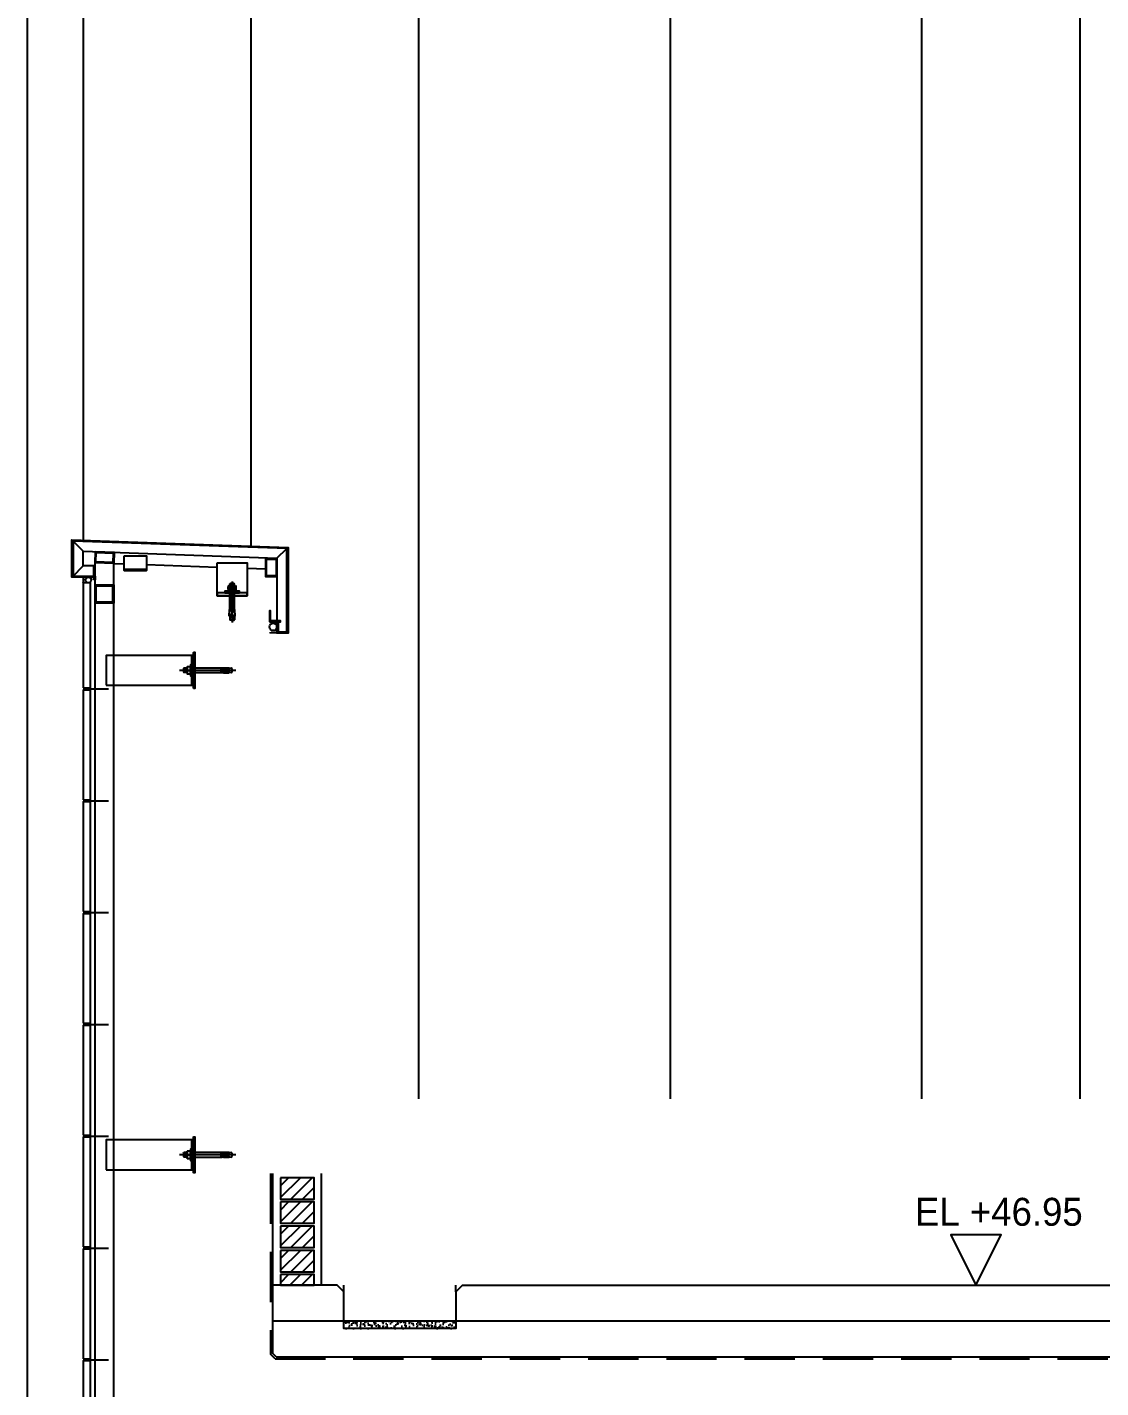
# Model space of a CAD drawing. Header units: millimetres. Extents: x 17311 to 801382, y -242618 to -104888.
# Drawn here: x 73445 to 76326, y -148663 to -145012 of the extents above; entities that cross this region are included whole.
import ezdxf

# ---------------------------------------------------------------- set-up
doc = ezdxf.new("R2010")
doc.units = ezdxf.units.MM
doc.header["$LTSCALE"] = 250
doc.linetypes.add('HID', pattern=[2.8, 1.8, -1])
for name, color, linetype in [('A-ELE-5', 5, 'Continuous'), ('A-ELE-7', 7, 'Continuous'), ('A-ELE-8', 8, 'Continuous'), ('A-ETC-8', 8, 'Continuous'), ('A-FIN', 6, 'Continuous'), ('A-FIN-8', 8, 'Continuous'), ('A-FIN-9', 7, 'Continuous'), ('A-HAT', 252, 'Continuous'), ('A-HAT-9', 9, 'Continuous'), ('A-HAT-WIREMESH', 9, 'g_mesh'), ('A-WALL', 3, 'Continuous'), ('A-WP', 1, 'HID')]:
    doc.layers.add(name, color=color, linetype=linetype)
doc.layers.add('NOPLOT', color=191, linetype='Continuous', plot=False)
doc.styles.add('Gdim', font='')
doc.styles.get('Gdim').set_extended_font_data('Dotum')
doc.linetypes.add('g_mesh', pattern='A,10,-0.8,["X",Gdim,S=0.6,R=0,X=-0.15,Y=-0.3],-0.8', length=11.6)

# ---------------------------------------------------------------- blocks, each defined once
blk = doc.blocks.new('A$C17189e19')
at = {"layer": 'A-HAT-9'}
h = blk.add_hatch(dxfattribs=at)
h.set_pattern_fill('AR-SAND', color=256, scale=0.3)
h.set_pattern_definition([(37.5, (-113396.389, 321843.363), (-0.4800094, 14.6823971), [0, -11.5824, 0, -12.954, 0, -12.3825]), (7.5, (-113396.389, 321843.363), (13.4856985, 21.504753), [0, -6.2484, 0, -10.4394, 0, -4.0005]), (327.5, (-113405.761, 321843.363), (23.7297711, 0.04311554), [0, -3.81, 0, -13.716, 0, -17.907]), (317.5, (-113405.761, 321843.363), (22.9066936, 6.6878797), [0, -1.905, 0, -8.9916, 0, -10.287])])
h.paths.add_polyline_path([(0, -96), (300, -96), (300, -116), (0, -116)])
at = {"layer": 'A-FIN'}
for points in [[(-18, 0), (0, -18), (0, -116), (300, -116), (300, -18), (318, 0)], [(0, -96), (300, -96)]]:
    blk.add_lwpolyline(points, dxfattribs=at)
at = {"layer": 'NOPLOT'}
for p, q in [((0, -18), (0, 0)), ((300, -18), (300, 0))]:
    blk.add_line(p, q, dxfattribs=at)
blk = doc.blocks.new('A$Cae507117')
at = {"layer": 'A-ETC-8'}
for points in [[(-50, 0), (-50, -50), (0, -50), (0, 0)], [(-46.8, -3.2), (-46.8, -46.8), (-3.2, -46.8), (-3.2, -3.2)]]:
    blk.add_lwpolyline(points, close=True, dxfattribs=at)
blk = doc.blocks.new('너트 M12')
for p, q in [((-9, 0), (9, 0)), ((-9.5, -9), (-9.5, -0.5)), ((9, -9.5), (-9, -9.5)), ((0, -8.3), (0, -1.2)), ((9.5, -0.5), (9.5, -9))]:
    blk.add_line(p, q)
for centre, start, end in [((-9, -0.5), 90, 180), ((-9, -9), 180, 270), ((9, -0.5), 0, 90), ((9, -9), 270, 0)]:
    blk.add_arc(centre, 0.5, start, end)
at = {"extrusion": (0, 0, -1)}
for centre, major_axis, ratio, start_param, end_param in [((-4.8, -0.9), (-4.75, 0.31), 0.185359, -0.024388, 3.141593), ((4.8, -0.9), (4.75, 0.31), 0.185108, 3.141593, 6.30754), ((-4.8, -8.6), (4.75, 0.31), 0.187111, 0, 3.166211), ((4.8, -8.6), (-4.75, 0.31), 0.185991, 3.117121, 6.283185)]:
    blk.add_ellipse(centre, major_axis=major_axis, ratio=ratio, start_param=start_param, end_param=end_param, dxfattribs=at)
blk = doc.blocks.new('A$C7f127ad8')
at = {"layer": 'A-ETC-8'}
for p, q in [((109.9, -160.2), (-41, -160.2)), ((-31, -155.7), (-29.5, -154.2)), ((-20.8, -155.7), (-31, -155.7)), ((-31, -155.7), (-31, -164.7)), ((-21, -164.7), (-31, -164.7)), ((-31, -164.7), (-29.5, -166.2)), ((-21, -154.2), (-29.5, -154.2)), ((-29.5, -154.2), (-29.5, -166.2)), ((-21, -166.2), (-29.5, -166.2)), ((-9.5, -154.2), (0, -154.2)), ((0, -166.2), (-9.5, -166.2)), ((69.9, -154.2), (0, -154.2)), ((0, -166.2), (69.9, -166.2)), ((69.9, -154.2), (69.9, -166.2)), ((72.9, -154.2), (69.9, -154.2)), ((69.9, -166.2), (72.9, -166.2)), ((72.9, -154.2), (72.9, -166.2)), ((86.9, -155.7), (72.9, -155.7)), ((86.9, -164.7), (72.9, -164.7)), ((73.4, -166.5), (73.4, -154)), ((76.4, -154), (73.4, -154)), ((76.4, -166.5), (73.4, -166.5)), ((91.4, -154), (76.4, -154)), ((76.4, -166.5), (91.4, -166.5)), ((77.4, -158.2), (77.4, -162.2)), ((81.4, -158.2), (81.4, -158.7)), ((81.4, -161.7), (81.4, -162.2)), ((81.9, -159.2), (88.5, -159.2)), ((81.9, -161.2), (88.5, -161.2)), ((97.9, -154.2), (86.9, -155.7)), ((86.9, -164.7), (97.9, -166.2)), ((92, -157.5), (90.2, -158.7)), ((92, -162.9), (90.2, -161.7)), ((92.4, -156.7), (92.4, -155)), ((92.4, -165.5), (92.4, -163.7)), ((98.4, -154.2), (97.9, -154.2)), ((97.9, -166.2), (98.4, -166.2)), ((99.9, -164.7), (99.9, -155.7))]:
    blk.add_line(p, q, dxfattribs=at)
for points in [[(-238.5, -200.2), (-3.5, -200.2), (-3.5, -120.2), (-238.5, -120.2)], [(-9.5, -175.2), (-9.5, -145.2), (-11.5, -145.2), (-11.5, -175.2)], [(-3.5, -120.2), (-9.5, -120.2), (-9.5, -200.2), (-3.5, -200.2)]]:
    blk.add_lwpolyline(points, close=True, dxfattribs=at)
blk.add_lwpolyline([(-3.5, -207.7), (-3.5, -112.7, -0.414214), (-2.5, -111.7), (0, -111.7), (0, -208.7), (-2.5, -208.7, -0.414214)], format="xyb", close=True, dxfattribs=at)
for centre, radius, start, end in [((79.4, -158.2), 2, 90, 180), ((79.4, -162.2), 2, 180, 270), ((79.4, -158.2), 2, 0, 90), ((79.4, -162.2), 2, 270, 0), ((81.9, -158.7), 0.5, 180, 270), ((81.9, -161.7), 0.5, 90, 180), ((88.5, -156.2), 3, 270, 303.6901), ((88.5, -164.2), 3, 56.3099, 90), ((91.4, -155), 1, 0, 90), ((91.4, -165.5), 1, 270, 0), ((91.4, -156.7), 1, 303.6901, 0), ((91.4, -163.7), 1, 0, 56.3099), ((98.4, -155.7), 1.5, 0, 90), ((98.4, -164.7), 1.5, 270, 0)]:
    blk.add_arc(centre, radius, start, end, dxfattribs=at)
at = {"layer": 'A-ETC-8', "xscale": -1, "rotation": 270}
blk.add_blockref('너트 M12', (-11.5, -160.2), dxfattribs=at)
blk = doc.blocks.new('M12-STUD ANCHOR')
at = {"layer": 'A-ETC-8'}
for p, q in [((17.8, 33.7), (17.8, 40.7)), ((28.7, 42.2), (19.2, 42.2)), ((22.7, 48), (23.9, 49.2)), ((34.7, 48), (22.7, 48)), ((22.7, -20.8), (22.7, 48)), ((23.3, 33.7), (23.3, 40.7)), ((33.5, 49.2), (23.9, 49.2)), ((23.9, -20.8), (23.9, 49.2)), ((28.7, 54.2), (28.7, -55.8)), ((28.7, 42.2), (38.2, 42.2)), ((33.5, 49.2), (34.7, 48)), ((33.5, -20.8), (33.5, 49.2)), ((34.2, 33.7), (34.2, 40.7)), ((34.7, -20.8), (34.7, 48)), ((39.7, 33.7), (39.7, 40.7)), ((28.2, 30.2), (18, 31.2)), ((18, 28.2), (18, 31.2)), ((18, 31.2), (29.2, 31.2)), ((28.2, 27.2), (18, 28.2)), ((28.7, 32.2), (19.2, 32.2)), ((28.2, 27.2), (28.2, 30.2)), ((39.5, 28.2), (28.2, 28.2)), ((28.7, 32.2), (38.2, 32.2)), ((29.2, 29.2), (29.2, 32.2)), ((39.5, 31.2), (29.2, 32.2)), ((39.5, 28.2), (29.2, 29.2)), ((39.5, 28.2), (39.5, 31.2)), ((20.5, -38.8), (21.7, -20.8)), ((21.7, -20.8), (24.3, -20.8)), ((22.7, -18.4), (34.7, -18.4)), ((28.7, -20.8), (24.8, -20.8)), ((25.8, -32.3), (32, -26.1)), ((26.2, -32.6), (32.3, -26.5)), ((31.1, -35.9), (27.5, -35.9)), ((31.1, -36.4), (27.5, -36.4)), ((35.7, -20.8), (28.7, -20.8)), ((36.9, -38.8), (35.7, -20.8)), ((28.7, -38.8), (20.5, -38.8)), ((22.7, -38.8), (22.7, -48.4)), ((22.7, -41.2), (34.7, -41.2)), ((22.7, -42.4), (34.7, -42.4)), ((22.7, -48.4), (28.7, -48.4)), ((28.7, -50.8), (22.7, -48.4)), ((31.1, -38.8), (28.7, -38.8)), ((28.7, -50.8), (34.7, -48.4)), ((34.7, -48.4), (28.7, -48.4)), ((32.3, -38.8), (36.9, -38.8)), ((34.7, -38.8), (34.7, -48.4))]:
    blk.add_line(p, q, dxfattribs=at)
for centre, radius, start, end in [((19.2, 40.7), 1.47, 90, 180), ((21.8, 40.7), 1.47, 360, 90), ((24.7, 40.7), 1.47, 90, 180), ((32.8, 40.7), 1.47, 360, 90), ((35.7, 40.7), 1.47, 90, 180), ((38.2, 40.7), 1.47, 360, 90), ((19.2, 33.7), 1.47, 180, 270), ((21.8, 33.7), 1.47, 270, 360), ((24.7, 33.7), 1.47, 180, 270), ((32.8, 33.7), 1.47, 270, 360), ((35.7, 33.7), 1.47, 180, 270), ((38.2, 33.7), 1.47, 270, 360), ((27.7, -21.9), 3.6, 161.9622, 315), ((27.7, -21.9), 3.12, 159.0667, 315), ((27.5, -34), 2.4, 135, 270), ((27.5, -34), 1.92, 135, 270), ((31.1, -25.3), 1.68, 315, 135), ((31.1, -25.3), 1.2, 315, 135), ((31.1, -37.6), 1.68, 314.4153, 90), ((31.1, -37.6), 1.2, 270, 90)]:
    blk.add_arc(centre, radius, start, end, dxfattribs=at)
blk = doc.blocks.new('A$C7453124a')
at = {"layer": 'A-ETC-8'}
for points in [[(-40, 88.4), (40, 88.4), (40, 0), (-40, 0)], [(-40, 8), (-40, 0), (40, 0), (40, 8)], [(-20, 8), (20, 8), (20, 12), (-20, 12)]]:
    blk.add_lwpolyline(points, close=True, dxfattribs=at)
blk.add_blockref('M12-STUD ANCHOR', (-28.7, -16.2), dxfattribs=at)
blk = doc.blocks.new('A$C1732944b')
at = {"layer": 'A-ETC-8'}
for p, q in [((-550, -10.1), (-577, 16.9)), ((-30, -29.1), (-3, -3)), ((-577, -77), (-550, -50)), ((-467.9, -43.1), (-440, -44.1)), ((-380, -46.3), (-190, -53.3)), ((-110, -56.2), (-60, -58))]:
    blk.add_line(p, q, dxfattribs=at)
for points in [[(-550, -10.1), (-30, -29.1), (-30, -197)], [(-521, -77), (-521, -50), (-550, -50), (-550, -10.1)]]:
    blk.add_lwpolyline(points, dxfattribs=at)
for points in [[(-516.8, -11.3), (-466.8, -13.1), (-467.9, -43.1), (-517.9, -41.3)], [(-514.6, -13.7), (-469.2, -15.3), (-470.1, -40.7), (-515.5, -39)], [(-440, -22.5), (-380, -22.5), (-380, -62.5), (-440, -62.5)], [(-30, -29.1), (-30, -79.1), (-60, -79.1), (-60, -29.1)], [(-32.3, -31.4), (-32.3, -76.8), (-57.7, -76.8), (-57.7, -31.4)], [(-440, -62.5), (-380, -62.5), (-380, -59.5), (-440, -59.5)], [(-50, -200), (-20, -200), (-20, -197), (-47, -197), (-47, -170), (-50, -170)]]:
    blk.add_lwpolyline(points, close=True, dxfattribs=at)
blk.add_arc((-40, -293.7), 64.5, 81.0843, 98.9157, dxfattribs=at)
blk.add_ellipse((-40, -213.5), major_axis=(0, 10), ratio=0.999542, dxfattribs=at)
at = {"layer": 'A-FIN-9'}
blk.add_lwpolyline([(-521, -87.2), (-521, -80), (-580, -80), (-580, 20), (0, 0), (0, -230), (-30, -230), (-30, -203), (-42, -203), (-42, -200), (-27, -200), (-27, -227), (-3, -227), (-3, -2.9), (-577, 16.9), (-577, -77), (-518, -77), (-518, -87.2)], close=True, dxfattribs=at)
at = {"layer": 'A-ETC-8'}
blk.add_blockref('A$C7453124a', (-150, -130), dxfattribs=at)
blk = doc.blocks.new('A$C229340cb')
at = {"layer": 'A-FIN'}
blk.add_lwpolyline([(-67.9, 3), (-47.9, 3), (-47.9, 297), (-67.9, 297)], close=True, dxfattribs=at)
at = {"layer": 'NOPLOT'}
for p, q in [((-67.9, 300), (0, 300)), ((-67.9, 0), (0, 0))]:
    blk.add_line(p, q, dxfattribs=at)
blk = doc.blocks.new('A$C632c858f')
at = {"layer": 'A-ETC-8'}
blk.add_arc((-2.8, 0), 24, 341.8248, 18.1752, dxfattribs=at)
blk.add_ellipse((34, 0), major_axis=(7.59, 0), ratio=0.987937, dxfattribs=at)
blk = doc.blocks.new('A$C1b60ea68')
at = {"layer": 'A-ELE-5', "color": 251}
blk.add_line((-85250, 47150), (-85250, -600), dxfattribs=at)
at = {"layer": 'A-ELE-7', "color": 251}
for p, q in [((-84650, 47150), (-84650, 8832)), ((-83525, 47150), (-83525, 7350)), ((-82425, 47150), (-82425, 7350))]:
    blk.add_line(p, q, dxfattribs=at)
at = {"layer": 'A-ELE-8', "color": 251}
for p, q in [((-85100, 47150), (-85100, 8850)), ((-84200, 47150), (-84200, 7350)), ((-82850, 47150), (-82850, 7350))]:
    blk.add_line(p, q, dxfattribs=at)

msp = doc.modelspace()

# ---------------------------------------------------------------- hatches: boundary and pattern name
at = {"layer": 'A-HAT', "lineweight": -3}
h = msp.add_hatch(dxfattribs=at)
h.set_pattern_fill('ANSI31', color=256, scale=7, style=0)
h.set_pattern_definition([(45, (-8960.723, -145778.01), (-15.715448, 15.715448), [])])
h.paths.add_polyline_path([(74215.3, -148099.6), (74125.3, -148099.6), (74125.3, -148156.6), (74215.3, -148156.6)])
h = msp.add_hatch(dxfattribs=at)
h.set_pattern_fill('ANSI31', color=256, scale=7, style=0)
h.set_pattern_definition([(45, (-8960.723, -145843.01), (-15.715448, 15.715448), [])])
h.paths.add_polyline_path([(74215.3, -148164.6), (74125.3, -148164.6), (74125.3, -148221.6), (74215.3, -148221.6)])
h = msp.add_hatch(dxfattribs=at)
h.set_pattern_fill('ANSI31', color=256, scale=7, style=0)
h.set_pattern_definition([(45, (-8960.723, -145908.01), (-15.715448, 15.715448), [])])
h.paths.add_polyline_path([(74215.3, -148229.6), (74125.3, -148229.6), (74125.3, -148286.6), (74215.3, -148286.6)])
h = msp.add_hatch(dxfattribs=at)
h.set_pattern_fill('ANSI31', color=256, scale=7, style=0)
h.set_pattern_definition([(45, (-8960.723, -145973.01), (-15.715448, 15.715448), [])])
h.paths.add_polyline_path([(74215.3, -148294.6), (74125.3, -148294.6), (74125.3, -148351.6), (74215.3, -148351.6)])
h = msp.add_hatch(dxfattribs=at)
h.set_pattern_fill('ANSI31', color=256, scale=7, style=0)
h.set_pattern_definition([(45, (-8960.723, -146038.01), (-15.715448, 15.715448), [])])
h.paths.add_polyline_path([(74125.3, -148388.1), (74215.3, -148388.1), (74215.3, -148359.6), (74125.3, -148359.6)])

# ---------------------------------------------------------------- linework, layer by layer
at = {"layer": 'A-ETC-8'}
for p, q in [((73627.3, -152108.1), (73627.3, -146449.4)), ((73677.3, -152108.1), (73677.3, -146451.2))]:
    msp.add_line(p, q, dxfattribs=at)
at = {"layer": 'A-FIN'}
for p, q in [((74235.3, -148388.1), (74235.3, -148088.1)), ((74277.3, -148388.1), (74103.3, -148388.1)), ((74613.3, -148388.1), (77287.3, -148388.1))]:
    msp.add_line(p, q, dxfattribs=at)
at = {"layer": 'A-FIN', "elevation": 0}
msp.add_lwpolyline([(73595.3, -146785.1), (73615.3, -146785.1), (73615.3, -146503.1), (73595.3, -146503.1)], close=True, dxfattribs=at)
at = {"layer": 'A-FIN-8'}
for p, q in [((74103.3, -148088.1), (74103.3, -148569.9)), ((74113.5, -148580.1), (74103.3, -148569.9)), ((74113.5, -148580.1), (77277, -148580.1))]:
    msp.add_line(p, q, dxfattribs=at)
at = {"layer": 'A-HAT-WIREMESH', "ltscale": 0.6}
msp.add_line((77287.3, -148484.1), (74103.3, -148484.1), dxfattribs=at)
at = {"layer": 'A-WALL', "elevation": 0}
for points in [[(74125.3, -148099.6), (74125.3, -148156.6), (74215.3, -148156.6), (74215.3, -148099.6)], [(74125.3, -148164.6), (74125.3, -148221.6), (74215.3, -148221.6), (74215.3, -148164.6)], [(74125.3, -148229.6), (74125.3, -148286.6), (74215.3, -148286.6), (74215.3, -148229.6)], [(74125.3, -148294.6), (74125.3, -148351.6), (74215.3, -148351.6), (74215.3, -148294.6)], [(74125.3, -148359.6), (74125.3, -148388.1), (74215.3, -148388.1), (74215.3, -148359.6)]]:
    msp.add_lwpolyline(points, close=True, dxfattribs=at)
at = {"layer": 'A-WP', "ltscale": 0.3}
for p, q in [((74098.3, -148088.1), (74098.3, -148573)), ((74110.4, -148585.1), (74098.3, -148573)), ((74110.4, -148585.1), (77280.1, -148585.1))]:
    msp.add_line(p, q, dxfattribs=at)
at = {"layer": 'NOPLOT'}
msp.add_line((73595.3, -146788.1), (73663.2, -146788.1), dxfattribs=at)
at = {"layer": 'NOPLOT', "elevation": 0}
msp.add_lwpolyline([(75991.1, -148388.1), (76058.6, -148253.1), (75923.6, -148253.1), (75991.1, -148388.1)], dxfattribs=at)

# ---------------------------------------------------------------- block references
msp.add_blockref('A$C1b60ea68', (158695.3, -155238.1))
at = {"layer": 'A-ELE-8'}
for p in [(73895.3, -146577.9), (73895.3, -147877.9)]:
    msp.add_blockref('A$C7f127ad8', p, dxfattribs=at)
at = {"layer": 'A-ETC-8'}
msp.add_blockref('A$C632c858f', (73575.3, -146495.6), dxfattribs=at)
at = {"layer": 'A-ETC-8', "xscale": -1, "rotation": 180}
msp.add_blockref('A$Cae507117', (73677.3, -146558.3), dxfattribs=at)
at = {"layer": 'A-FIN'}
for p in [(73663.2, -147088.1), (73663.2, -147388.1), (73663.2, -147688.1), (73663.2, -147988.1), (73663.2, -148288.1), (73663.2, -148588.1), (73663.2, -148888.1)]:
    msp.add_blockref('A$C229340cb', p, dxfattribs=at)
at = {"layer": 'A-FIN', "xscale": -1}
msp.add_blockref('A$C17189e19', (74595.3, -148388.1), dxfattribs=at)
at = {"layer": 'A-FIN-9'}
msp.add_blockref('A$C1732944b', (74145.3, -146408.1), dxfattribs=at)

# ---------------------------------------------------------------- texts
at = {"layer": 'NOPLOT', "linetype": 'Continuous', "style": 'Gdim'}
msp.add_text('EL +46.95', height=75, rotation=360, dxfattribs=at).set_placement((75827.7, -148228.4))

doc.saveas('drawing.dxf')
